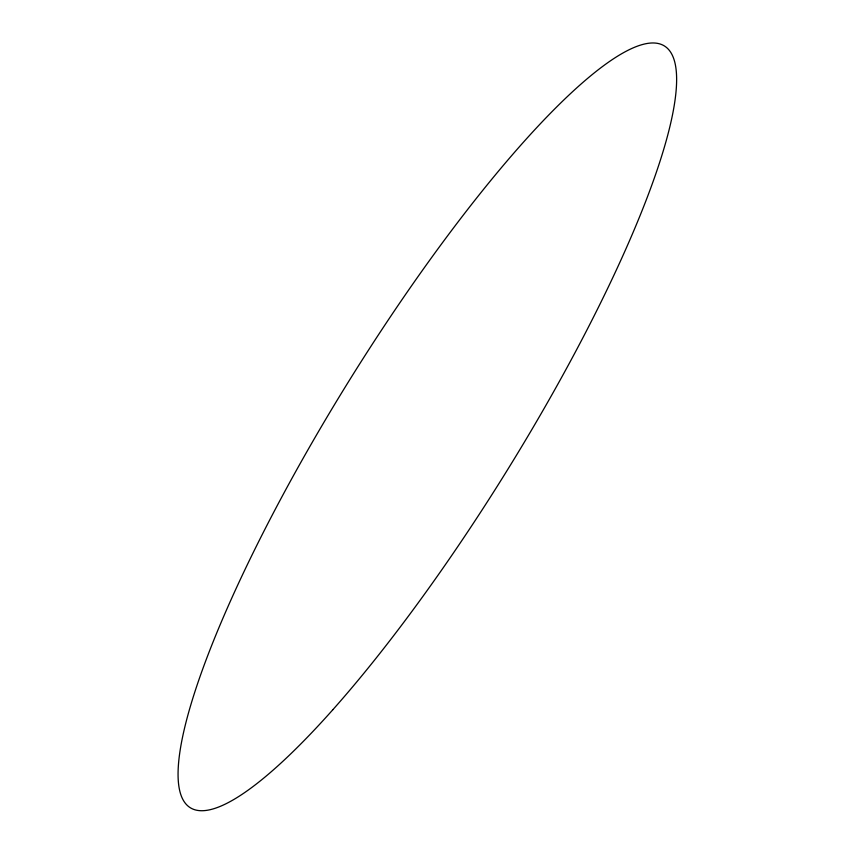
<?xml version="1.0" encoding="UTF-8"?>
<svg xmlns="http://www.w3.org/2000/svg" width="853" height="853" viewBox="0 0 853 853"><rect width="100%" height="100%" fill="white"/><g stroke="black" fill="none" stroke-linecap="round" stroke-linejoin="round"><path stroke-width="1.28" d="M332.937 709.611A448.635 90.781 -58.1 0 0 674.233 60.211A448.635 90.781 -58.1 0 0 275.124 509.593A448.635 90.781 -58.1 0 0 332.937 709.611"/></g></svg>
